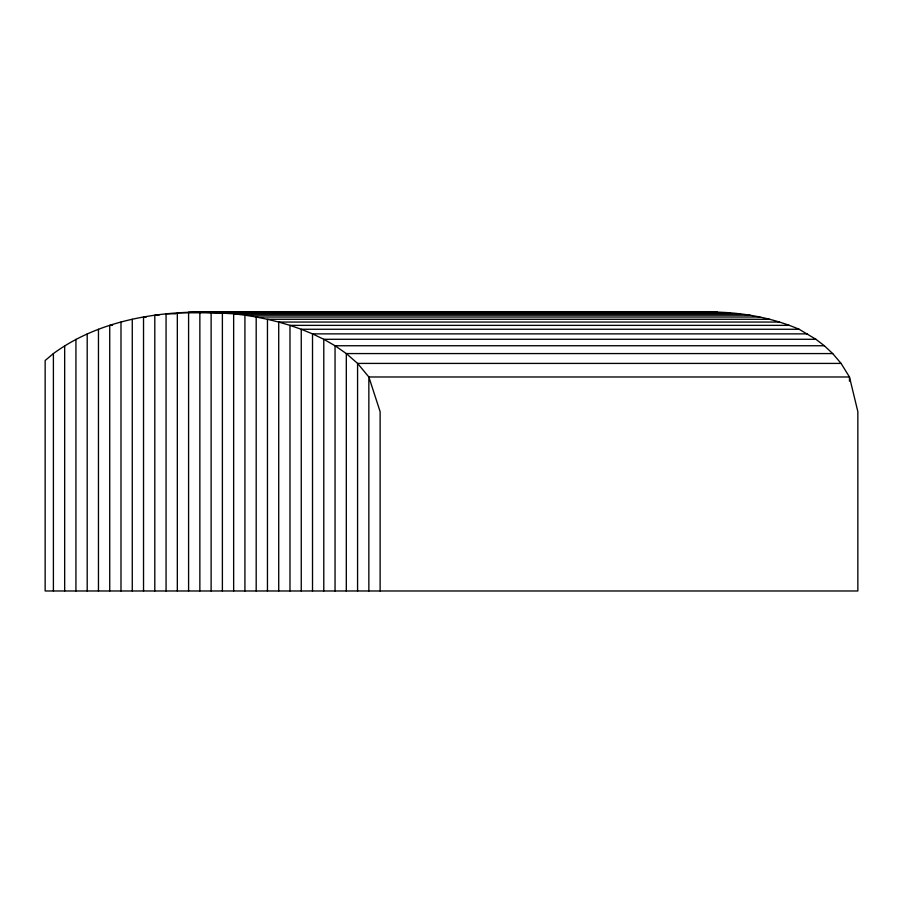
<?xml version="1.0" encoding="UTF-8"?>
<svg xmlns="http://www.w3.org/2000/svg" width="903" height="903" viewBox="0 0 903 903"><rect width="100%" height="100%" fill="white"/><g stroke="black" fill="none" stroke-linecap="round" stroke-linejoin="round"><path stroke-width="1.35" d="M53.401 353.57L45.15 360.511L45.15 590.98L857.85 590.98L857.85 411.644L849.463 376.98L841.077 363.412L832.701 353.57L824.315 345.747L815.928 339.291L799.121 329.268C769.48 316.558 737.017 311.569 704.882 312.02L199.856 312.02C148.735 312.494 95.357 322.8 53.401 353.57L53.401 590.98M679.609 312.799L704.882 312.02M717.524 312.212L188.592 312.212L188.592 590.98M730.155 312.799L177.327 312.799L177.327 590.98M175.904 313.781L166.062 313.781L166.062 590.98M740.246 313.781L233.651 313.781L199.856 312.02L199.856 590.98M159.018 315.181L154.797 315.181L154.797 590.98M750.066 315.181L244.927 315.181L233.651 313.781L233.651 590.98M146.354 317.009L143.532 317.009L143.532 590.98M759.875 317.009L256.192 317.009L244.927 315.181L244.927 590.98M769.683 319.29L267.457 319.29L256.192 317.009L256.192 590.98M779.503 322.055L278.722 322.055L267.457 319.29L267.457 590.98M112.548 325.362L109.726 325.362L109.726 590.98M789.312 325.362L289.987 325.362L278.722 322.055L278.722 590.98M799.121 329.268L301.252 329.268L289.987 325.362L289.987 590.98M807.542 333.873L312.517 333.873L301.252 329.268L301.252 590.98M815.928 339.291L323.782 339.291L312.517 333.873L312.517 590.98M824.315 345.747L335.047 345.747L323.782 339.291L323.782 590.98M832.701 353.57L346.312 353.57L335.047 345.747L335.047 590.98M841.077 363.412L357.577 363.412L346.312 353.57L346.312 590.98M849.463 381.201L849.463 376.98L368.853 376.98L357.577 363.412L357.577 590.98M380.118 590.98L380.118 411.644L368.853 376.98L368.853 590.98M222.386 312.799L222.386 590.98M211.121 312.212L211.121 590.98M132.267 319.29L132.267 590.98M120.991 322.055L120.991 590.98M98.461 329.268L98.461 590.98M87.196 333.873L87.196 590.98M75.931 339.291L75.931 590.98M64.666 345.747L64.666 590.98"/></g></svg>
